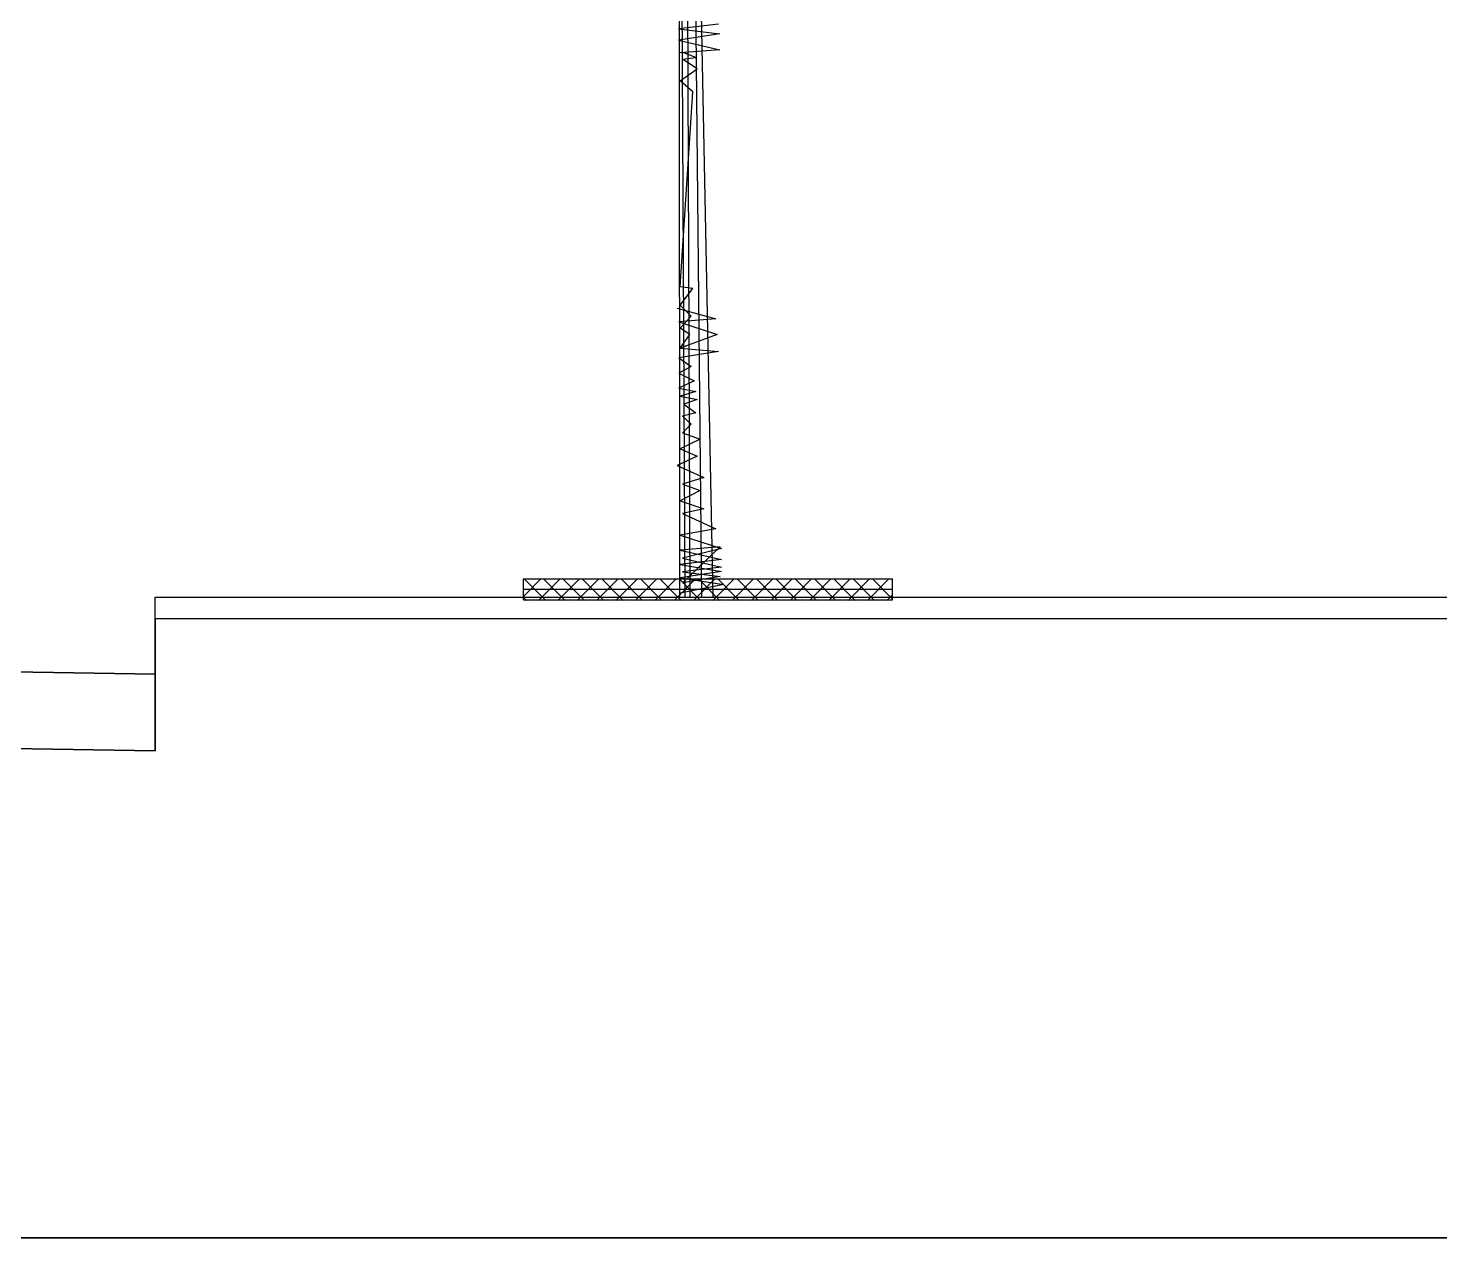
# Model space of a CAD drawing. Header units: metres. Extents: x 563124 to 573994, y 2062953 to 2068466.
# Drawn here: x 572630.16 to 572641.18, y 2065226.03 to 2065235.47 of the extents above; entities that cross this region are included whole.
import ezdxf

# ---------------------------------------------------------------- set-up
doc = ezdxf.new("R2010")
doc.units = ezdxf.units.M
for name, color, linetype in [('1-CAY XANH', 7, 'CONTINUOUS'), ('Kich thuoc', 9, 'CONTINUOUS'), ('MATCATDUONG', 8, 'CONTINUOUS')]:
    doc.layers.add(name, color=color, linetype=linetype)

# ---------------------------------------------------------------- blocks, each defined once
blk = doc.blocks.new('ca')
at = {"layer": '1-CAY XANH', "color": 17}
for p, q in [((0.641, 64.954), (-0.644, 0.027)), ((0.305, 0.047), (0.641, 64.954)), ((0.405, 63.355), (-0.261, 0)), ((0.405, 62.413), (0.148, 0)), ((0.531, 38.493), (0.505, 0.027)), ((0.539, 19.737), (-0.895, 19.571)), ((-0.844, 19.904), (0.539, 19.737)), ((-0.895, 19.571), (0.539, 19.35)), ((0.539, 19.35), (-0.895, 19.017)), ((-0.895, 19.017), (0.488, 18.906)), ((-0.108, 18.353), (0.404, 18.686)), ((-0.057, 18.741), (0.353, 18.907)), ((0.404, 18.686), (-0.057, 18.741)), ((0.481, 17.938), (-0.108, 18.353)), ((0.046, 17.55), (0.481, 17.938)), ((0.481, 10.793), (0.046, 17.55)), ((0.046, 10.738), (0.481, 10.793)), ((0.481, 10.156), (0.046, 10.738)), ((0.584, 10.046), (-0.748, 9.686)), ((0.097, 9.769), (0.481, 10.156)), ((0.532, 9.575), (-0.799, 9.132)), ((-0.748, 9.686), (0.532, 9.575)), ((0.481, 9.353), (0.097, 9.769)), ((0.148, 9.132), (0.481, 9.353)), ((-0.799, 9.132), (0.481, 8.661)), ((0.481, 8.661), (0.148, 9.132)), ((0.481, 8.661), (-0.851, 8.55)), ((-0.851, 8.55), (0.532, 8.328)), ((0.532, 8.328), (0.097, 8.024)), ((0.097, 8.024), (0.532, 7.802)), ((0.532, 7.802), (-0.005, 7.525)), ((-0.005, 7.525), (0.532, 7.276)), ((0.481, 6.999), (-0.108, 6.888)), ((-0.108, 6.888), (0.353, 6.722)), ((0.532, 7.276), (-0.057, 7.165)), ((-0.057, 7.165), (0.481, 6.999)), ((0.353, 6.722), (-0.057, 6.417)), ((-0.057, 6.417), (0.404, 6.307)), ((0.404, 6.307), (0.097, 6.03)), ((0.097, 6.03), (0.404, 5.725)), ((0.404, 5.725), (-0.21, 5.503)), ((-0.21, 5.503), (0.481, 5.171)), ((0.481, 5.171), (-0.108, 4.922)), ((-0.108, 4.922), (0.584, 4.589)), ((0.584, 4.589), (-0.338, 4.174)), ((-0.338, 4.174), (0.404, 3.952)), ((0.404, 3.952), (-0.21, 3.731)), ((-0.21, 3.731), (0.481, 3.371)), ((0.481, 3.371), (-0.338, 3.094)), ((-0.338, 3.094), (0.404, 2.928)), ((0.404, 2.928), (-0.748, 2.401)), ((0.481, 2.18), (-0.953, 1.709)), ((-0.748, 2.401), (0.481, 2.18)), ((-0.953, 1.709), (0.404, 1.376)), ((0.481, 1.662), (-0.953, 1.329)), ((-0.902, 1.773), (0.481, 1.662)), ((0.404, 0.518), (-0.902, 1.773)), ((0.404, 1.376), (-0.953, 1.072)), ((-0.953, 1.329), (0.481, 1.163)), ((0.481, 1.163), (-0.953, 0.914)), ((-0.953, 1.072), (0.404, 0.906)), ((0.481, 0.692), (-1.03, 0.471)), ((-0.953, 0.914), (0.481, 0.692)), ((0.404, 0.906), (-0.902, 0.739)), ((-0.902, 0.739), (0.404, 0.518)), ((-1.03, 0.471), (0.481, 0.166))]:
    blk.add_line(p, q, dxfattribs=at)

msp = doc.modelspace()

# ---------------------------------------------------------------- hatches: boundary and pattern name
at = {"layer": 'MATCATDUONG', "linetype": 'Continuous', "extrusion": (3.31378e-12, 1.1371e-08, 1)}
h = msp.add_hatch(dxfattribs=at)
h.set_pattern_fill('ANSI37', color=9, scale=0.85379, style=0)
h.set_pattern_definition([(44.999999999, (370759.89973, 1244165.24639), (-0.07546507131, 0.075465071313), []), (134.999999999, (370759.89973, 1244165.24639), (-0.075465071313, -0.07546507131), [])])
h.paths.add_polyline_path([(572636.906, 2065231.173), (572634.026, 2065231.173), (572634.026, 2065231.005), (572636.906, 2065231.005)])
h = msp.add_hatch(dxfattribs=at)
h.set_pattern_fill('ANSI31', scale=0.683032, angle=135, style=0)
h.set_pattern_definition([(359.999999999, (774434.88329, 1244165.24639), (-1.5e-12, -0.085378981867), [])])
h.paths.add_polyline_path([(572634.026, 2065231.173), (572634.026, 2065230.957), (572636.906, 2065230.957), (572636.906, 2065231.173)])

# ---------------------------------------------------------------- linework, layer by layer
at = {"layer": 'Kich thuoc', "elevation": 0}
for points in [[(572583.151, 2065230.431), (572607.151, 2065230.822), (572631.151, 2065230.431)], [(572583.151, 2065229.831), (572607.151, 2065230.222), (572631.151, 2065229.831)]]:
    msp.add_lwpolyline(points, dxfattribs=at)
at = {"layer": 'MATCATDUONG', "color": 7, "linetype": 'Continuous', "extrusion": (3.31378e-12, 1.1371e-08, 1)}
for p, q in [((572634.026, 2065231.173, 0), (572636.906, 2065231.173, 0)), ((572634.026, 2065231.009, 0), (572634.026, 2065231.173, 0)), ((572636.906, 2065231.009, 0), (572636.906, 2065231.173, 0))]:
    msp.add_line(p, q, dxfattribs=at)
at = {"layer": 'MATCATDUONG', "color": 40, "linetype": 'Continuous', "elevation": 0}
for points in [[(572550.151, 2065231.031), (572559.151, 2065231.031), (572583.151, 2065231.031), (572583.151, 2065230.431), (572607.151, 2065230.822), (572631.151, 2065230.431), (572631.151, 2065231.031), (572655.151, 2065231.031), (572664.151, 2065231.031), (572664.151, 2065229.031), (572664.151, 2065227.031), (572664.151, 2065226.031), (572550.151, 2065226.031)], [(572655.151, 2065230.863), (572631.151, 2065230.863), (572631.151, 2065230.431), (572631.151, 2065229.831), (572607.151, 2065230.222), (572583.151, 2065229.831), (572583.151, 2065230.431), (572583.151, 2065230.863), (572559.151, 2065230.863), (572559.151, 2065226.031), (572655.151, 2065226.031)], [(572631.151, 2065230.431), (572607.151, 2065230.822), (572583.151, 2065230.431), (572583.151, 2065229.831), (572607.151, 2065230.222), (572631.151, 2065229.831)]]:
    msp.add_lwpolyline(points, close=True, dxfattribs=at)

# ---------------------------------------------------------------- block references
at = {"layer": 'MATCATDUONG', "color": 3, "linetype": 'Continuous', "extrusion": (3.31378e-12, 1.1371e-08, 1), "xscale": -0.2249999999767169, "yscale": 0.2250000000931323, "zscale": 0.2250000000000003}
msp.add_blockref('ca', (572635.358, 2065231.025, 0.023), dxfattribs=at)

doc.saveas('drawing.dxf')
